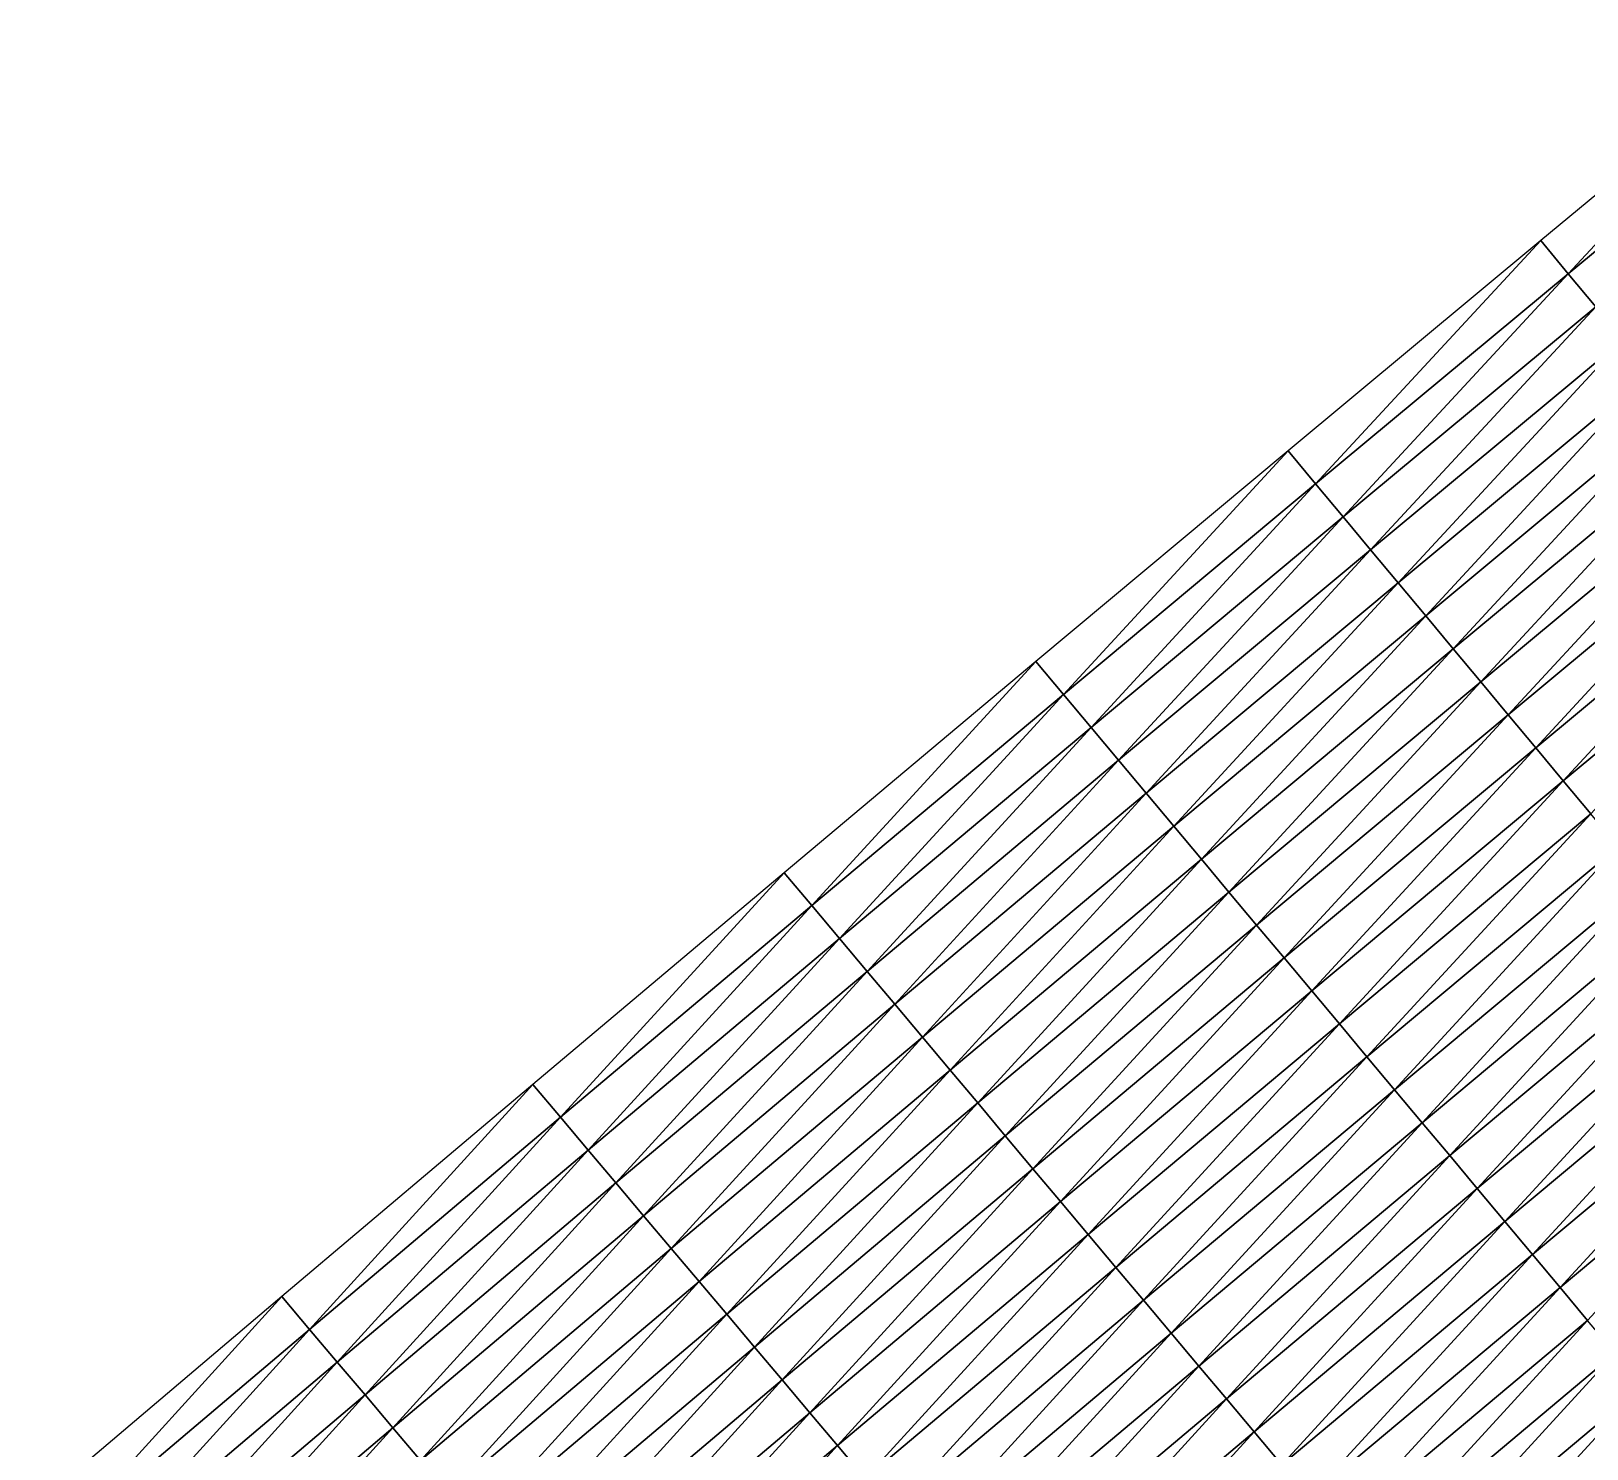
# Model space of a CAD drawing. Header units: metres. Extents: x 479979 to 482619, y 6959976 to 6961524.
# Drawn here: x 480072 to 480144.4, y 6960106.6 to 6960172.6 of the extents above; entities that cross this region are included whole.
import ezdxf

# ---------------------------------------------------------------- set-up
doc = ezdxf.new("R2010")
doc.units = ezdxf.units.M

msp = doc.modelspace()

# ---------------------------------------------------------------- linework, layer by layer
at = {"layer": 'GENERAL_FILL_TOP'}
for points in [[(480143.551, 6960161.275, 9.093), (480154.057, 6960172.565, 9.164), (480142.274, 6960162.814, 9.1)], [(480143.551, 6960161.275, 9.093), (480155.33, 6960171.023, 9.157), (480154.057, 6960172.565, 9.164)], [(480144.828, 6960159.736, 9.087), (480155.33, 6960171.023, 9.157), (480143.551, 6960161.275, 9.093)], [(480131.794, 6960151.498, 9.028), (480142.274, 6960162.814, 9.1), (480130.514, 6960153.034, 9.034)], [(480131.794, 6960151.498, 9.028), (480143.551, 6960161.275, 9.093), (480142.274, 6960162.814, 9.1)], [(480133.075, 6960149.962, 9.021), (480143.551, 6960161.275, 9.093), (480131.794, 6960151.498, 9.028)], [(480133.075, 6960149.962, 9.021), (480144.828, 6960159.736, 9.087), (480143.551, 6960161.275, 9.093)], [(480134.355, 6960148.426, 9.015), (480144.828, 6960159.736, 9.087), (480133.075, 6960149.962, 9.021)], [(480134.355, 6960148.426, 9.015), (480146.105, 6960158.197, 9.08), (480144.828, 6960159.736, 9.087)], [(480135.636, 6960146.89, 9.008), (480146.105, 6960158.197, 9.08), (480134.355, 6960148.426, 9.015)], [(480135.636, 6960146.89, 9.008), (480147.382, 6960156.657, 9.073), (480146.105, 6960158.197, 9.08)], [(480136.917, 6960145.353, 9.001), (480147.382, 6960156.657, 9.073), (480135.636, 6960146.89, 9.008)], [(480136.917, 6960145.353, 9.001), (480148.659, 6960155.118, 9.067), (480147.382, 6960156.657, 9.073)], [(480138.197, 6960143.817, 8.995), (480148.659, 6960155.118, 9.067), (480136.917, 6960145.353, 9.001)], [(480138.197, 6960143.817, 8.995), (480149.936, 6960153.579, 9.06), (480148.659, 6960155.118, 9.067)], [(480139.478, 6960142.281, 8.988), (480149.936, 6960153.579, 9.06), (480138.197, 6960143.817, 8.995)], [(480139.478, 6960142.281, 8.988), (480151.213, 6960152.04, 9.053), (480149.936, 6960153.579, 9.06)], [(480120.059, 6960141.694, 8.961), (480130.514, 6960153.034, 9.034), (480118.775, 6960143.227, 8.968)], [(480120.059, 6960141.694, 8.961), (480131.794, 6960151.498, 9.028), (480130.514, 6960153.034, 9.034)], [(480140.758, 6960140.745, 9.514), (480151.213, 6960152.04, 9.053), (480139.478, 6960142.281, 8.988)], [(480140.758, 6960140.745, 9.514), (480152.489, 6960150.5, 9.576), (480151.213, 6960152.04, 9.053)], [(480121.343, 6960140.16, 8.955), (480131.794, 6960151.498, 9.028), (480120.059, 6960141.694, 8.961)], [(480121.343, 6960140.16, 8.955), (480133.075, 6960149.962, 9.021), (480131.794, 6960151.498, 9.028)], [(480142.039, 6960139.208, 10.034), (480152.489, 6960150.5, 9.576), (480140.758, 6960140.745, 9.514)], [(480142.039, 6960139.208, 10.034), (480153.766, 6960148.961, 10.096), (480152.489, 6960150.5, 9.576)], [(480122.627, 6960138.627, 8.948), (480133.075, 6960149.962, 9.021), (480121.343, 6960140.16, 8.955)], [(480122.627, 6960138.627, 8.948), (480134.355, 6960148.426, 9.015), (480133.075, 6960149.962, 9.021)], [(480143.32, 6960137.672, 10.074), (480153.766, 6960148.961, 10.096), (480142.039, 6960139.208, 10.034)], [(480143.32, 6960137.672, 10.074), (480155.043, 6960147.422, 10.136), (480153.766, 6960148.961, 10.096)], [(480123.911, 6960137.094, 8.941), (480134.355, 6960148.426, 9.015), (480122.627, 6960138.627, 8.948)], [(480123.911, 6960137.094, 8.941), (480135.636, 6960146.89, 9.008), (480134.355, 6960148.426, 9.015)], [(480144.6, 6960136.136, 10.114), (480155.043, 6960147.422, 10.136), (480143.32, 6960137.672, 10.074)], [(480125.195, 6960135.56, 8.935), (480135.636, 6960146.89, 9.008), (480123.911, 6960137.094, 8.941)], [(480125.195, 6960135.56, 8.935), (480136.917, 6960145.353, 9.001), (480135.636, 6960146.89, 9.008)], [(480126.479, 6960134.027, 8.928), (480136.917, 6960145.353, 9.001), (480125.195, 6960135.56, 8.935)], [(480126.479, 6960134.027, 8.928), (480138.197, 6960143.817, 8.995), (480136.917, 6960145.353, 9.001)], [(480127.763, 6960132.493, 8.922), (480138.197, 6960143.817, 8.995), (480126.479, 6960134.027, 8.928)], [(480127.763, 6960132.493, 8.922), (480139.478, 6960142.281, 8.988), (480138.197, 6960143.817, 8.995)], [(480108.345, 6960131.864, 8.893), (480118.775, 6960143.227, 8.968), (480107.057, 6960133.395, 8.9)], [(480108.345, 6960131.864, 8.893), (480120.059, 6960141.694, 8.961), (480118.775, 6960143.227, 8.968)], [(480129.047, 6960130.96, 9.451), (480139.478, 6960142.281, 8.988), (480127.763, 6960132.493, 8.922)], [(480129.047, 6960130.96, 9.451), (480140.758, 6960140.745, 9.514), (480139.478, 6960142.281, 8.988)], [(480109.632, 6960130.333, 8.887), (480120.059, 6960141.694, 8.961), (480108.345, 6960131.864, 8.893)], [(480109.632, 6960130.333, 8.887), (480121.343, 6960140.16, 8.955), (480120.059, 6960141.694, 8.961)], [(480110.919, 6960128.803, 8.88), (480121.343, 6960140.16, 8.955), (480109.632, 6960130.333, 8.887)], [(480110.919, 6960128.803, 8.88), (480122.627, 6960138.627, 8.948), (480121.343, 6960140.16, 8.955)], [(480130.331, 6960129.426, 9.971), (480140.758, 6960140.745, 9.514), (480129.047, 6960130.96, 9.451)], [(480130.331, 6960129.426, 9.971), (480142.039, 6960139.208, 10.034), (480140.758, 6960140.745, 9.514)], [(480112.206, 6960127.272, 8.874), (480122.627, 6960138.627, 8.948), (480110.919, 6960128.803, 8.88)], [(480112.206, 6960127.272, 8.874), (480123.911, 6960137.094, 8.941), (480122.627, 6960138.627, 8.948)], [(480131.615, 6960127.893, 10.011), (480142.039, 6960139.208, 10.034), (480130.331, 6960129.426, 9.971)], [(480131.615, 6960127.893, 10.011), (480143.32, 6960137.672, 10.074), (480142.039, 6960139.208, 10.034)], [(480132.899, 6960126.36, 10.051), (480143.32, 6960137.672, 10.074), (480131.615, 6960127.893, 10.011)], [(480132.899, 6960126.36, 10.051), (480144.6, 6960136.136, 10.114), (480143.32, 6960137.672, 10.074)], [(480113.493, 6960125.741, 8.867), (480123.911, 6960137.094, 8.941), (480112.206, 6960127.272, 8.874)], [(480113.493, 6960125.741, 8.867), (480125.195, 6960135.56, 8.935), (480123.911, 6960137.094, 8.941)], [(480134.183, 6960124.826, 10.091), (480144.6, 6960136.136, 10.114), (480132.899, 6960126.36, 10.051)], [(480134.183, 6960124.826, 10.091), (480145.881, 6960134.6, 10.154), (480144.6, 6960136.136, 10.114)], [(480114.78, 6960124.21, 8.86), (480125.195, 6960135.56, 8.935), (480113.493, 6960125.741, 8.867)], [(480114.78, 6960124.21, 8.86), (480126.479, 6960134.027, 8.928), (480125.195, 6960135.56, 8.935)], [(480135.467, 6960123.293, 10.131), (480145.881, 6960134.6, 10.154), (480134.183, 6960124.826, 10.091)], [(480135.467, 6960123.293, 10.131), (480147.161, 6960133.063, 10.194), (480145.881, 6960134.6, 10.154)], [(480116.067, 6960122.679, 8.854), (480126.479, 6960134.027, 8.928), (480114.78, 6960124.21, 8.86)], [(480116.067, 6960122.679, 8.854), (480127.763, 6960132.493, 8.922), (480126.479, 6960134.027, 8.928)], [(480096.649, 6960122.012, 8.824), (480107.057, 6960133.395, 8.9), (480095.359, 6960123.54, 8.831)], [(480096.649, 6960122.012, 8.824), (480108.345, 6960131.864, 8.893), (480107.057, 6960133.395, 8.9)], [(480136.751, 6960121.759, 10.171), (480147.161, 6960133.063, 10.194), (480135.467, 6960123.293, 10.131)], [(480136.751, 6960121.759, 10.171), (480148.442, 6960131.527, 10.234), (480147.161, 6960133.063, 10.194)], [(480117.354, 6960121.148, 9.386), (480127.763, 6960132.493, 8.922), (480116.067, 6960122.679, 8.854)], [(480117.354, 6960121.148, 9.386), (480129.047, 6960130.96, 9.451), (480127.763, 6960132.493, 8.922)], [(480097.939, 6960120.483, 8.818), (480108.345, 6960131.864, 8.893), (480096.649, 6960122.012, 8.824)], [(480097.939, 6960120.483, 8.818), (480109.632, 6960130.333, 8.887), (480108.345, 6960131.864, 8.893)], [(480138.035, 6960120.226, 10.211), (480148.442, 6960131.527, 10.234), (480136.751, 6960121.759, 10.171)], [(480138.035, 6960120.226, 10.211), (480149.723, 6960129.991, 10.274), (480148.442, 6960131.527, 10.234)], [(480118.641, 6960119.618, 9.906), (480129.047, 6960130.96, 9.451), (480117.354, 6960121.148, 9.386)], [(480118.641, 6960119.618, 9.906), (480130.331, 6960129.426, 9.971), (480129.047, 6960130.96, 9.451)], [(480099.229, 6960118.955, 8.811), (480109.632, 6960130.333, 8.887), (480097.939, 6960120.483, 8.818)], [(480099.229, 6960118.955, 8.811), (480110.919, 6960128.803, 8.88), (480109.632, 6960130.333, 8.887)], [(480139.319, 6960118.692, 10.251), (480149.723, 6960129.991, 10.274), (480138.035, 6960120.226, 10.211)], [(480139.319, 6960118.692, 10.251), (480151.003, 6960128.455, 10.314), (480149.723, 6960129.991, 10.274)], [(480119.928, 6960118.087, 9.946), (480130.331, 6960129.426, 9.971), (480118.641, 6960119.618, 9.906)], [(480119.928, 6960118.087, 9.946), (480131.615, 6960127.893, 10.011), (480130.331, 6960129.426, 9.971)], [(480100.519, 6960117.426, 8.805), (480110.919, 6960128.803, 8.88), (480099.229, 6960118.955, 8.811)], [(480100.519, 6960117.426, 8.805), (480112.206, 6960127.272, 8.874), (480110.919, 6960128.803, 8.88)], [(480121.215, 6960116.556, 9.986), (480131.615, 6960127.893, 10.011), (480119.928, 6960118.087, 9.946)], [(480121.215, 6960116.556, 9.986), (480132.899, 6960126.36, 10.051), (480131.615, 6960127.893, 10.011)], [(480140.603, 6960117.159, 10.211), (480151.003, 6960128.455, 10.314), (480139.319, 6960118.692, 10.251)], [(480140.603, 6960117.159, 10.211), (480152.284, 6960126.918, 10.274), (480151.003, 6960128.455, 10.314)], [(480101.809, 6960115.898, 8.798), (480112.206, 6960127.272, 8.874), (480100.519, 6960117.426, 8.805)], [(480101.809, 6960115.898, 8.798), (480113.493, 6960125.741, 8.867), (480112.206, 6960127.272, 8.874)], [(480122.503, 6960115.025, 10.026), (480132.899, 6960126.36, 10.051), (480121.215, 6960116.556, 9.986)], [(480122.503, 6960115.025, 10.026), (480134.183, 6960124.826, 10.091), (480132.899, 6960126.36, 10.051)], [(480141.887, 6960115.626, 10.171), (480152.284, 6960126.918, 10.274), (480140.603, 6960117.159, 10.211)], [(480141.887, 6960115.626, 10.171), (480153.565, 6960125.382, 10.234), (480152.284, 6960126.918, 10.274)], [(480103.099, 6960114.37, 8.792), (480113.493, 6960125.741, 8.867), (480101.809, 6960115.898, 8.798)], [(480103.099, 6960114.37, 8.792), (480114.78, 6960124.21, 8.86), (480113.493, 6960125.741, 8.867)], [(480143.171, 6960114.092, 10.131), (480153.565, 6960125.382, 10.234), (480141.887, 6960115.626, 10.171)], [(480143.171, 6960114.092, 10.131), (480154.845, 6960123.846, 10.194), (480153.565, 6960125.382, 10.234)], [(480104.389, 6960112.841, 8.785), (480114.78, 6960124.21, 8.86), (480103.099, 6960114.37, 8.792)], [(480104.389, 6960112.841, 8.785), (480116.067, 6960122.679, 8.854), (480114.78, 6960124.21, 8.86)], [(480123.79, 6960113.494, 10.066), (480134.183, 6960124.826, 10.091), (480122.503, 6960115.025, 10.026)], [(480123.79, 6960113.494, 10.066), (480135.467, 6960123.293, 10.131), (480134.183, 6960124.826, 10.091)], [(480084.971, 6960112.139, 8.754), (480095.359, 6960123.54, 8.831), (480083.679, 6960113.665, 8.76)], [(480084.971, 6960112.139, 8.754), (480096.649, 6960122.012, 8.824), (480095.359, 6960123.54, 8.831)], [(480144.455, 6960112.559, 10.091), (480154.845, 6960123.846, 10.194), (480143.171, 6960114.092, 10.131)], [(480105.679, 6960111.313, 9.32), (480116.067, 6960122.679, 8.854), (480104.389, 6960112.841, 8.785)], [(480105.679, 6960111.313, 9.32), (480117.354, 6960121.148, 9.386), (480116.067, 6960122.679, 8.854)], [(480125.077, 6960111.964, 10.106), (480135.467, 6960123.293, 10.131), (480123.79, 6960113.494, 10.066)], [(480125.077, 6960111.964, 10.106), (480136.751, 6960121.759, 10.171), (480135.467, 6960123.293, 10.131)], [(480086.264, 6960110.613, 8.747), (480096.649, 6960122.012, 8.824), (480084.971, 6960112.139, 8.754)], [(480086.264, 6960110.613, 8.747), (480097.939, 6960120.483, 8.818), (480096.649, 6960122.012, 8.824)], [(480126.364, 6960110.433, 10.146), (480136.751, 6960121.759, 10.171), (480125.077, 6960111.964, 10.106)], [(480126.364, 6960110.433, 10.146), (480138.035, 6960120.226, 10.211), (480136.751, 6960121.759, 10.171)], [(480106.968, 6960109.784, 9.84), (480117.354, 6960121.148, 9.386), (480105.679, 6960111.313, 9.32)], [(480106.968, 6960109.784, 9.84), (480118.641, 6960119.618, 9.906), (480117.354, 6960121.148, 9.386)], [(480087.556, 6960109.086, 8.741), (480097.939, 6960120.483, 8.818), (480086.264, 6960110.613, 8.747)], [(480087.556, 6960109.086, 8.741), (480099.229, 6960118.955, 8.811), (480097.939, 6960120.483, 8.818)], [(480127.651, 6960108.902, 10.186), (480138.035, 6960120.226, 10.211), (480126.364, 6960110.433, 10.146)], [(480127.651, 6960108.902, 10.186), (480139.319, 6960118.692, 10.251), (480138.035, 6960120.226, 10.211)], [(480108.258, 6960108.256, 9.88), (480118.641, 6960119.618, 9.906), (480106.968, 6960109.784, 9.84)], [(480108.258, 6960108.256, 9.88), (480119.928, 6960118.087, 9.946), (480118.641, 6960119.618, 9.906)], [(480088.849, 6960107.56, 8.735), (480099.229, 6960118.955, 8.811), (480087.556, 6960109.086, 8.741)], [(480088.849, 6960107.56, 8.735), (480100.519, 6960117.426, 8.805), (480099.229, 6960118.955, 8.811)], [(480128.938, 6960107.371, 10.146), (480139.319, 6960118.692, 10.251), (480127.651, 6960108.902, 10.186)], [(480128.938, 6960107.371, 10.146), (480140.603, 6960117.159, 10.211), (480139.319, 6960118.692, 10.251)], [(480109.548, 6960106.728, 9.92), (480119.928, 6960118.087, 9.946), (480108.258, 6960108.256, 9.88)], [(480109.548, 6960106.728, 9.92), (480121.215, 6960116.556, 9.986), (480119.928, 6960118.087, 9.946)], [(480090.141, 6960106.034, 8.728), (480100.519, 6960117.426, 8.805), (480088.849, 6960107.56, 8.735)], [(480090.141, 6960106.034, 8.728), (480101.809, 6960115.898, 8.798), (480100.519, 6960117.426, 8.805)], [(480130.225, 6960105.84, 10.106), (480140.603, 6960117.159, 10.211), (480128.938, 6960107.371, 10.146)], [(480130.225, 6960105.84, 10.106), (480141.887, 6960115.626, 10.171), (480140.603, 6960117.159, 10.211)], [(480110.838, 6960105.199, 9.96), (480121.215, 6960116.556, 9.986), (480109.548, 6960106.728, 9.92)], [(480110.838, 6960105.199, 9.96), (480122.503, 6960115.025, 10.026), (480121.215, 6960116.556, 9.986)], [(480091.434, 6960104.508, 8.722), (480101.809, 6960115.898, 8.798), (480090.141, 6960106.034, 8.728)], [(480091.434, 6960104.508, 8.722), (480103.099, 6960114.37, 8.792), (480101.809, 6960115.898, 8.798)], [(480131.512, 6960104.31, 10.066), (480141.887, 6960115.626, 10.171), (480130.225, 6960105.84, 10.106)], [(480131.512, 6960104.31, 10.066), (480143.171, 6960114.092, 10.131), (480141.887, 6960115.626, 10.171)], [(480112.128, 6960103.671, 10), (480122.503, 6960115.025, 10.026), (480110.838, 6960105.199, 9.96)], [(480112.128, 6960103.671, 10), (480123.79, 6960113.494, 10.066), (480122.503, 6960115.025, 10.026)], [(480092.726, 6960102.981, 8.715), (480103.099, 6960114.37, 8.792), (480091.434, 6960104.508, 8.722)], [(480092.726, 6960102.981, 8.715), (480104.389, 6960112.841, 8.785), (480103.099, 6960114.37, 8.792)], [(480132.799, 6960102.779, 10.026), (480143.171, 6960114.092, 10.131), (480131.512, 6960104.31, 10.066)], [(480132.799, 6960102.779, 10.026), (480144.455, 6960112.559, 10.091), (480143.171, 6960114.092, 10.131)], [(480073.31, 6960102.248, 8.683), (480083.679, 6960113.665, 8.76), (480072.015, 6960103.772, 8.689)], [(480073.31, 6960102.248, 8.683), (480084.971, 6960112.139, 8.754), (480083.679, 6960113.665, 8.76)], [(480113.418, 6960102.142, 10.04), (480123.79, 6960113.494, 10.066), (480112.128, 6960103.671, 10)], [(480113.418, 6960102.142, 10.04), (480125.077, 6960111.964, 10.106), (480123.79, 6960113.494, 10.066)], [(480094.019, 6960101.455, 9.252), (480104.389, 6960112.841, 8.785), (480092.726, 6960102.981, 8.715)], [(480094.019, 6960101.455, 9.252), (480105.679, 6960111.313, 9.32), (480104.389, 6960112.841, 8.785)], [(480134.086, 6960101.248, 9.986), (480144.455, 6960112.559, 10.091), (480132.799, 6960102.779, 10.026)], [(480134.086, 6960101.248, 9.986), (480145.739, 6960111.025, 10.051), (480144.455, 6960112.559, 10.091)], [(480074.604, 6960100.723, 8.676), (480084.971, 6960112.139, 8.754), (480073.31, 6960102.248, 8.683)], [(480074.604, 6960100.723, 8.676), (480086.264, 6960110.613, 8.747), (480084.971, 6960112.139, 8.754)], [(480114.708, 6960100.614, 10.08), (480125.077, 6960111.964, 10.106), (480113.418, 6960102.142, 10.04)], [(480114.708, 6960100.614, 10.08), (480126.364, 6960110.433, 10.146), (480125.077, 6960111.964, 10.106)], [(480095.311, 6960099.929, 9.772), (480105.679, 6960111.313, 9.32), (480094.019, 6960101.455, 9.252)], [(480095.311, 6960099.929, 9.772), (480106.968, 6960109.784, 9.84), (480105.679, 6960111.313, 9.32)], [(480075.899, 6960099.199, 8.67), (480086.264, 6960110.613, 8.747), (480074.604, 6960100.723, 8.676)], [(480075.899, 6960099.199, 8.67), (480087.556, 6960109.086, 8.741), (480086.264, 6960110.613, 8.747)], [(480115.998, 6960099.085, 10.12), (480126.364, 6960110.433, 10.146), (480114.708, 6960100.614, 10.08)], [(480115.998, 6960099.085, 10.12), (480127.651, 6960108.902, 10.186), (480126.364, 6960110.433, 10.146)], [(480135.374, 6960099.717, 9.946), (480145.739, 6960111.025, 10.051), (480134.086, 6960101.248, 9.986)], [(480135.374, 6960099.717, 9.946), (480147.023, 6960109.492, 10.011), (480145.739, 6960111.025, 10.051)], [(480096.604, 6960098.403, 9.812), (480106.968, 6960109.784, 9.84), (480095.311, 6960099.929, 9.772)], [(480096.604, 6960098.403, 9.812), (480108.258, 6960108.256, 9.88), (480106.968, 6960109.784, 9.84)], [(480077.194, 6960097.675, 8.664), (480087.556, 6960109.086, 8.741), (480075.899, 6960099.199, 8.67)], [(480077.194, 6960097.675, 8.664), (480088.849, 6960107.56, 8.735), (480087.556, 6960109.086, 8.741)], [(480136.661, 6960098.186, 9.906), (480147.023, 6960109.492, 10.011), (480135.374, 6960099.717, 9.946)], [(480136.661, 6960098.186, 9.906), (480148.307, 6960107.959, 9.971), (480147.023, 6960109.492, 10.011)], [(480097.896, 6960096.876, 9.852), (480108.258, 6960108.256, 9.88), (480096.604, 6960098.403, 9.812)], [(480097.896, 6960096.876, 9.852), (480109.548, 6960106.728, 9.92), (480108.258, 6960108.256, 9.88)], [(480117.288, 6960097.557, 10.08), (480127.651, 6960108.902, 10.186), (480115.998, 6960099.085, 10.12)], [(480117.288, 6960097.557, 10.08), (480128.938, 6960107.371, 10.146), (480127.651, 6960108.902, 10.186)], [(480078.489, 6960096.151, 8.657), (480088.849, 6960107.56, 8.735), (480077.194, 6960097.675, 8.664)], [(480078.489, 6960096.151, 8.657), (480090.141, 6960106.034, 8.728), (480088.849, 6960107.56, 8.735)], [(480137.948, 6960096.656, 9.386), (480148.307, 6960107.959, 9.971), (480136.661, 6960098.186, 9.906)], [(480137.948, 6960096.656, 9.386), (480149.591, 6960106.425, 9.451), (480148.307, 6960107.959, 9.971)], [(480118.578, 6960096.029, 10.04), (480128.938, 6960107.371, 10.146), (480117.288, 6960097.557, 10.08)], [(480118.578, 6960096.029, 10.04), (480130.225, 6960105.84, 10.106), (480128.938, 6960107.371, 10.146)], [(480099.189, 6960095.35, 9.892), (480109.548, 6960106.728, 9.92), (480097.896, 6960096.876, 9.852)], [(480099.189, 6960095.35, 9.892), (480110.838, 6960105.199, 9.96), (480109.548, 6960106.728, 9.92)]]:
    msp.add_3dface(points, dxfattribs=at)

doc.saveas('drawing.dxf')
